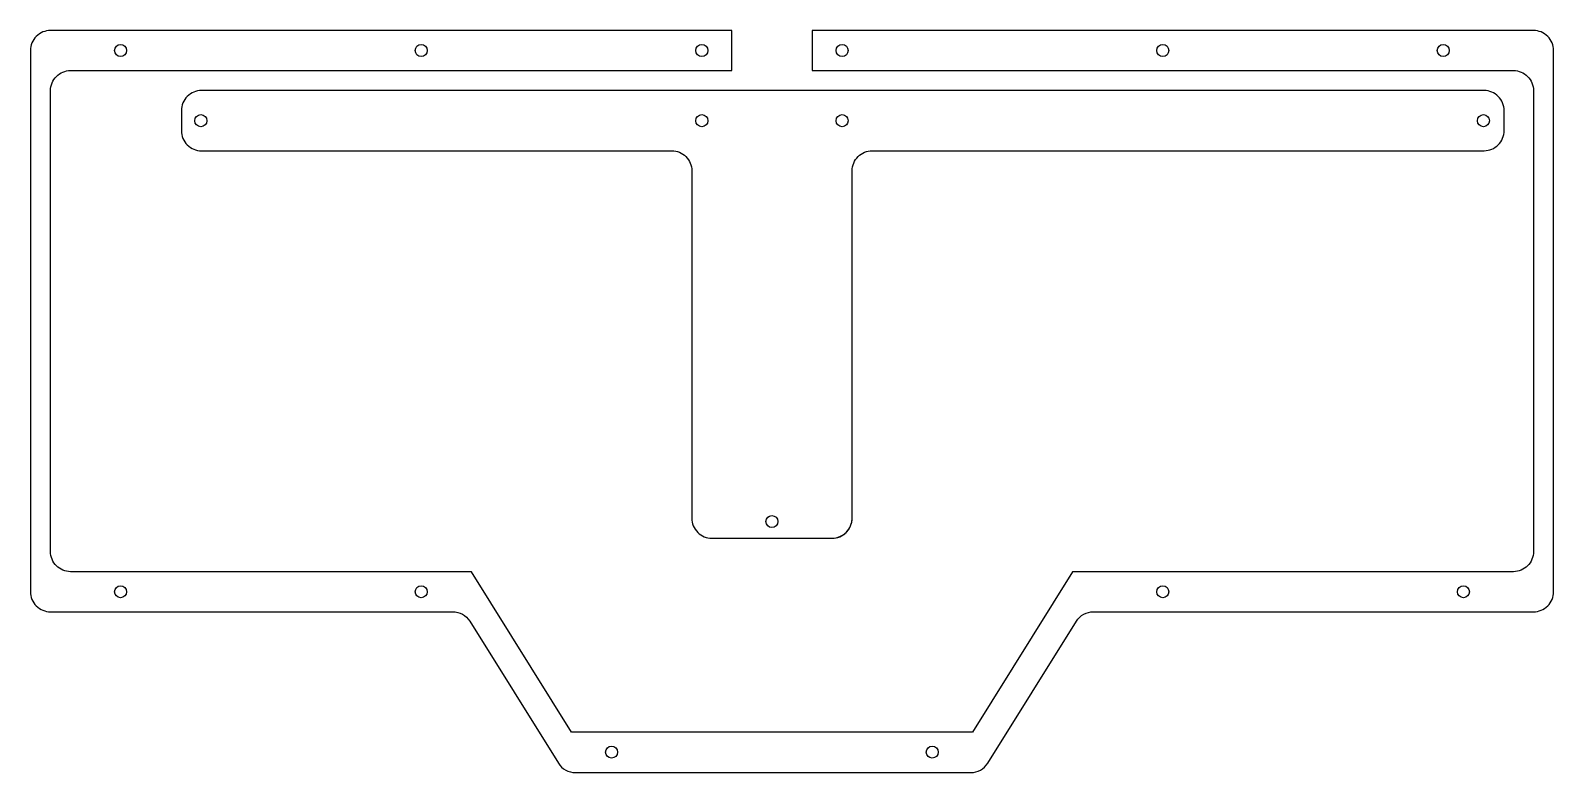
# Model space of a CAD drawing. Header units: millimetres. Extents: x -5 to 375, y -175 to 10.
import ezdxf

# ---------------------------------------------------------------- set-up
doc = ezdxf.new("R2010")
doc.units = ezdxf.units.MM
doc.layers.get('0').update_dxf_attribs({"linetype": 'CONTINUOUS'})

msp = doc.modelspace()

# ---------------------------------------------------------------- linework, layer by layer
for points in [[(170, 0), (170, 10), (0, 10, 0.414214), (-5, 5), (-5, -130, 0.414214), (0, -135), (100.35, -135, -0.258593), (104.59, -137.35), (126.72, -172.75, 0.258593), (130.96, -175.1), (229.61, -175.1, 0.258593), (233.85, -172.75), (255.98, -137.35, -0.258593), (260.22, -135), (370, -135, 0.414214), (375, -130), (375, 5, 0.414214), (370, 10), (190, 10), (190, 0), (365, 0, -0.414214), (370, -5), (370, -120, -0.414214), (365, -125), (255, -125), (230, -165), (130, -165), (105, -125), (5, -125, -0.414214), (0, -120), (0, -5, -0.414214), (5, 0)], [(357.67, -4.99), (37.67, -4.99, 0.414214), (32.67, -9.99), (32.67, -15.01, 0.414214), (37.67, -20.01), (155, -20.01, -0.414214), (160, -25.01), (160, -111.65, 0.414214), (165, -116.65), (195.01, -116.65, 0.414214), (200.01, -111.65), (200.01, -24.99, -0.414214), (205.01, -19.99), (357.67, -19.99, 0.414214), (362.67, -14.99), (362.67, -9.99, 0.414214)]]:
    msp.add_lwpolyline(points, format="xyb", close=True)
for centre in [(17.5, 5), (92.5, 5), (162.5, 5), (197.5, 5), (277.5, 5), (347.5, 5), (37.5, -12.5), (162.5, -12.5), (197.5, -12.5), (357.5, -12.5), (180, -112.5), (17.5, -130), (92.5, -130), (277.5, -130), (352.5, -130), (140, -170), (220, -170)]:
    msp.add_circle(centre, 1.5)
msp.add_arc((195.01, -111.65), 5, 270, 360)

doc.saveas('drawing.dxf')
